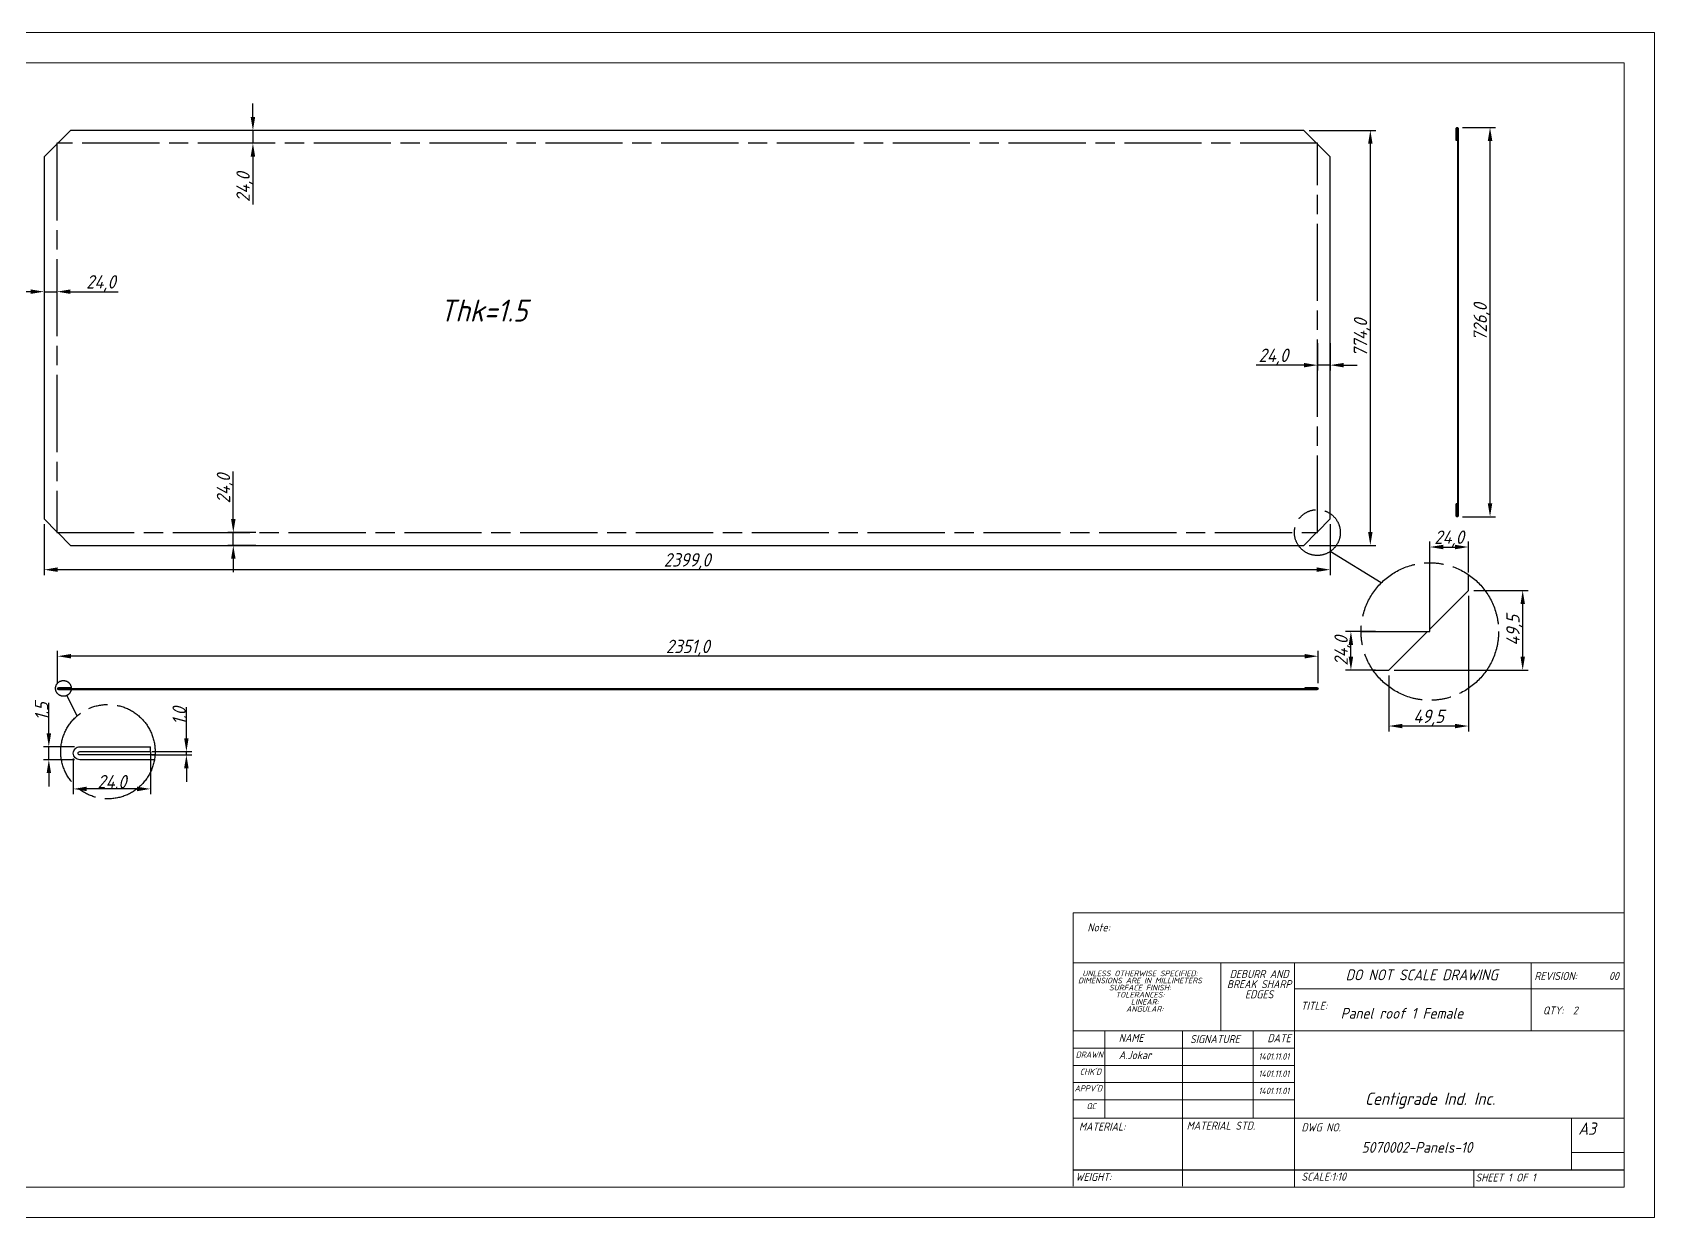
# Model space of a CAD drawing. Header units: inches. Extents: x 18597 to 101525, y -10106 to 51.
# Drawn here: x 47373 to 50398, y -2365 to -155 of the extents above; entities that cross this region are included whole.
import ezdxf

# ---------------------------------------------------------------- set-up
doc = ezdxf.new("R2010")
doc.units = ezdxf.units.IN
doc.header["$LTSCALE"] = 6
doc.header["$MEASUREMENT"] = 0
doc.linetypes.add('ACAD_ISO08W100', pattern=[36, 24, -3, 6, -3])
doc.linetypes.add('SLD-Solid', pattern=[0])
doc.styles.add('GENISO', font='geniso.shx', dxfattribs={"oblique": 15})
doc.dimstyles.new('Scale', dxfattribs={"dimscale": 10, "dimtxt": 2.5, "dimasz": 2.5, "dimexe": 1, "dimexo": 1, "dimgap": 0.1, "dimtad": 1, "dimdec": 1, "dimzin": 0, "dimtxsty": 'GENISO', "dimcen": 2.5, "dimclrd": 1, "dimclre": 1, "dimclrt": 256, "dimadec": 0, "dimazin": 0, "dimtfac": 1, "dimtdec": 1, "dimtmove": 0, "dimatfit": 3, "dimfxl": 1, "dimtzin": 0, "dimlwd": -1, "dimlwe": -1, "dimarcsym": 0})
doc.dimstyles.new('Scale 3', dxfattribs={"dimscale": 10, "dimtxt": 2.5, "dimasz": 2.5, "dimexe": 1, "dimexo": 1, "dimgap": 0.1, "dimtad": 1, "dimdec": 1, "dimlfac": 0.333333, "dimzin": 0, "dimtxsty": 'GENISO', "dimcen": 2.5, "dimclrd": 1, "dimclre": 1, "dimclrt": 256, "dimadec": 0, "dimazin": 0, "dimtfac": 1, "dimtdec": 1, "dimtmove": 0, "dimatfit": 3, "dimfxl": 1, "dimtzin": 0, "dimlwd": -1, "dimlwe": -1, "dimarcsym": 0})

# ---------------------------------------------------------------- blocks, each defined once
blk = doc.blocks.new('*D173')
at = {"color": 1, "transparency": 16777216}
for p, q in [((47747.4, -1062.2), (47747.4, -973.3)), ((47789.5, -1087.2), (47737.4, -1087.2)), ((47747.4, -1111.2), (47747.4, -1087.2)), ((47789.5, -1111.2), (47737.4, -1111.2)), ((47747.4, -1136.2), (47747.4, -1161.2))]:
    blk.add_line(p, q, dxfattribs=at)
for points in [[(47743.3, -1062.2), (47751.6, -1062.2), (47747.4, -1087.2)], [(47743.3, -1136.2), (47751.6, -1136.2), (47747.4, -1111.2)]]:
    blk.add_solid(points, dxfattribs=at)
at = {"layer": 'Defpoints', "color": 0, "transparency": 16777216}
for p in [(47747.4, -1087.2), (47799.5, -1087.2), (47799.5, -1111.2)]:
    blk.add_point(p, dxfattribs=at)
at = {"transparency": 16777216, "insert": (47732, -1005.3), "char_height": 25, "attachment_point": 5, "rotation": 90, "style": 'GENISO'}
blk.add_mtext('24,0', dxfattribs=at)
blk = doc.blocks.new('*D174')
at = {"color": 1, "transparency": 16777216}
for p, q in [((47784, -312.2), (47784, -287.2)), ((47802.8, -337.2), (47774, -337.2)), ((47802.8, -361.2), (47774, -361.2)), ((47784, -337.2), (47784, -361.2)), ((47784, -386.2), (47784, -475.2))]:
    blk.add_line(p, q, dxfattribs=at)
for points in [[(47779.8, -312.2), (47788.2, -312.2), (47784, -337.2)], [(47779.8, -386.2), (47788.2, -386.2), (47784, -361.2)]]:
    blk.add_solid(points, dxfattribs=at)
at = {"layer": 'Defpoints', "color": 0, "transparency": 16777216}
for p in [(47784, -361.2), (47812.8, -337.2), (47812.8, -361.2)]:
    blk.add_point(p, dxfattribs=at)
at = {"transparency": 16777216, "insert": (47768.6, -443.2), "char_height": 25, "attachment_point": 5, "rotation": 90, "style": 'GENISO'}
blk.add_mtext('24,0', dxfattribs=at)
blk = doc.blocks.new('*D175')
at = {"color": 1, "transparency": 16777216}
for p, q in [((49769.5, -734.2), (49769.5, -785)), ((49793.5, -734.2), (49793.5, -785)), ((49744.5, -775), (49655.5, -775)), ((49793.5, -775), (49769.5, -775)), ((49818.5, -775), (49843.5, -775))]:
    blk.add_line(p, q, dxfattribs=at)
for points in [[(49744.5, -770.9), (49744.5, -779.2), (49769.5, -775)], [(49818.5, -770.9), (49818.5, -779.2), (49793.5, -775)]]:
    blk.add_solid(points, dxfattribs=at)
at = {"layer": 'Defpoints', "color": 0, "transparency": 16777216}
for p in [(49769.5, -724.2), (49793.5, -724.2), (49769.5, -775)]:
    blk.add_point(p, dxfattribs=at)
at = {"transparency": 16777216, "insert": (49687.5, -759.6), "char_height": 25, "attachment_point": 5, "style": 'GENISO'}
blk.add_mtext('24,0', dxfattribs=at)
blk = doc.blocks.new('*D176')
at = {"color": 1, "transparency": 16777216}
for p, q in [((47394.5, -628.8), (47394.5, -648)), ((47418.5, -628.8), (47418.5, -648)), ((47369.5, -638), (47344.5, -638)), ((47394.5, -638), (47418.5, -638)), ((47443.5, -638), (47532.4, -638))]:
    blk.add_line(p, q, dxfattribs=at)
for points in [[(47369.5, -633.8), (47369.5, -642.1), (47394.5, -638)], [(47443.5, -633.8), (47443.5, -642.1), (47418.5, -638)]]:
    blk.add_solid(points, dxfattribs=at)
at = {"layer": 'Defpoints', "color": 0, "transparency": 16777216}
for p in [(47394.5, -618.8), (47418.5, -618.8), (47418.5, -638)]:
    blk.add_point(p, dxfattribs=at)
at = {"transparency": 16777216, "insert": (47500.5, -622.6), "char_height": 25, "attachment_point": 5, "style": 'GENISO'}
blk.add_mtext('24,0', dxfattribs=at)
blk = doc.blocks.new('*D177')
at = {"color": 1, "transparency": 16777216}
for p, q in [((49754, -337.2), (49878.3, -337.2)), ((49868.3, -1086.2), (49868.3, -362.2)), ((49754, -1111.2), (49878.3, -1111.2))]:
    blk.add_line(p, q, dxfattribs=at)
for points in [[(49864.1, -362.2), (49872.5, -362.2), (49868.3, -337.2)], [(49864.1, -1086.2), (49872.5, -1086.2), (49868.3, -1111.2)]]:
    blk.add_solid(points, dxfattribs=at)
at = {"layer": 'Defpoints', "color": 0, "transparency": 16777216}
for p in [(49744, -337.2), (49868.3, -337.2), (49744, -1111.2)]:
    blk.add_point(p, dxfattribs=at)
at = {"transparency": 16777216, "insert": (49852.9, -724.2), "char_height": 25, "attachment_point": 5, "rotation": 90, "style": 'GENISO'}
blk.add_mtext('774,0', dxfattribs=at)
blk = doc.blocks.new('*D178')
at = {"color": 1, "transparency": 16777216}
for p, q in [((47394.5, -1071.7), (47394.5, -1166.5)), ((49793.5, -1071.7), (49793.5, -1166.5)), ((49768.5, -1156.5), (47419.5, -1156.5))]:
    blk.add_line(p, q, dxfattribs=at)
for points in [[(47419.5, -1152.3), (47419.5, -1160.6), (47394.5, -1156.5)], [(49768.5, -1152.3), (49768.5, -1160.6), (49793.5, -1156.5)]]:
    blk.add_solid(points, dxfattribs=at)
at = {"layer": 'Defpoints', "color": 0, "transparency": 16777216}
for p in [(47394.5, -1061.7), (49793.5, -1061.7), (47394.5, -1156.5)]:
    blk.add_point(p, dxfattribs=at)
at = {"transparency": 16777216, "insert": (48594, -1141.1), "char_height": 25, "attachment_point": 5, "style": 'GENISO'}
blk.add_mtext('2399,0', dxfattribs=at)
blk = doc.blocks.new('*D179')
at = {"color": 1, "transparency": 16777216}
for p, q in [((50061.3, -1195.4), (50162.5, -1195.4)), ((50152.5, -1318.9), (50152.5, -1220.4)), ((49912.8, -1343.9), (50162.5, -1343.9))]:
    blk.add_line(p, q, dxfattribs=at)
for points in [[(50148.4, -1220.4), (50156.7, -1220.4), (50152.5, -1195.4)], [(50148.4, -1318.9), (50156.7, -1318.9), (50152.5, -1343.9)]]:
    blk.add_solid(points, dxfattribs=at)
at = {"layer": 'Defpoints', "color": 0, "transparency": 16777216}
for p in [(50051.3, -1195.4), (50152.5, -1195.4), (49902.8, -1343.9)]:
    blk.add_point(p, dxfattribs=at)
at = {"transparency": 16777216, "insert": (50137.2, -1269.6), "char_height": 25, "attachment_point": 5, "rotation": 90, "style": 'GENISO'}
blk.add_mtext('49,5', dxfattribs=at)
blk = doc.blocks.new('*D180')
at = {"color": 1, "transparency": 16777216}
for p, q in [((50051.3, -1205.4), (50051.3, -1458.1)), ((49902.8, -1353.9), (49902.8, -1458.1)), ((50026.3, -1448.1), (49927.8, -1448.1))]:
    blk.add_line(p, q, dxfattribs=at)
for points in [[(49927.8, -1444), (49927.8, -1452.3), (49902.8, -1448.1)], [(50026.3, -1444), (50026.3, -1452.3), (50051.3, -1448.1)]]:
    blk.add_solid(points, dxfattribs=at)
at = {"layer": 'Defpoints', "color": 0, "transparency": 16777216}
for p in [(50051.3, -1195.4), (49902.8, -1343.9), (49902.8, -1448.1)]:
    blk.add_point(p, dxfattribs=at)
at = {"transparency": 16777216, "insert": (49977.1, -1432.8), "char_height": 25, "attachment_point": 5, "style": 'GENISO'}
blk.add_mtext('49,5', dxfattribs=at)
blk = doc.blocks.new('*D181')
at = {"color": 1, "transparency": 16777216}
for p, q in [((49979.3, -1162), (49979.3, -1104.2)), ((50004.3, -1114.2), (50026.3, -1114.2)), ((50051.3, -1162), (50051.3, -1104.2))]:
    blk.add_line(p, q, dxfattribs=at)
for points in [[(50004.3, -1110.1), (50004.3, -1118.4), (49979.3, -1114.2)], [(50026.3, -1110.1), (50026.3, -1118.4), (50051.3, -1114.2)]]:
    blk.add_solid(points, dxfattribs=at)
at = {"layer": 'Defpoints', "color": 0, "transparency": 16777216}
for p in [(50051.3, -1114.2), (49979.3, -1172), (50051.3, -1172)]:
    blk.add_point(p, dxfattribs=at)
at = {"transparency": 16777216, "insert": (50015.3, -1098.8), "char_height": 25, "attachment_point": 5, "style": 'GENISO'}
blk.add_mtext('24,0', dxfattribs=at)
blk = doc.blocks.new('*D182')
at = {"color": 1, "transparency": 16777216}
for p, q in [((49878, -1271.9), (49822.1, -1271.9)), ((49832.1, -1318.9), (49832.1, -1296.9)), ((49878, -1343.9), (49822.1, -1343.9))]:
    blk.add_line(p, q, dxfattribs=at)
for points in [[(49827.9, -1296.9), (49836.2, -1296.9), (49832.1, -1271.9)], [(49827.9, -1318.9), (49836.2, -1318.9), (49832.1, -1343.9)]]:
    blk.add_solid(points, dxfattribs=at)
at = {"layer": 'Defpoints', "color": 0, "transparency": 16777216}
for p in [(49832.1, -1271.9), (49888, -1271.9), (49888, -1343.9)]:
    blk.add_point(p, dxfattribs=at)
at = {"transparency": 16777216, "insert": (49816.7, -1307.9), "char_height": 25, "attachment_point": 5, "rotation": 90, "style": 'GENISO'}
blk.add_mtext('24,0', dxfattribs=at)
blk = doc.blocks.new('*D183')
at = {"color": 1, "transparency": 16777216}
for p, q in [((47659.9, -1470.9), (47659.9, -1412.8)), ((47595.5, -1495.9), (47669.9, -1495.9)), ((47595.5, -1501.9), (47669.9, -1501.9)), ((47659.9, -1501.9), (47659.9, -1495.9)), ((47659.9, -1526.9), (47659.9, -1551.9))]:
    blk.add_line(p, q, dxfattribs=at)
for points in [[(47655.7, -1470.9), (47664, -1470.9), (47659.9, -1495.9)], [(47655.7, -1526.9), (47664, -1526.9), (47659.9, -1501.9)]]:
    blk.add_solid(points, dxfattribs=at)
at = {"layer": 'Defpoints', "color": 0, "transparency": 16777216}
for p in [(47585.5, -1495.9), (47585.5, -1501.9), (47659.9, -1495.9)]:
    blk.add_point(p, dxfattribs=at)
at = {"transparency": 16777216, "insert": (47646.4, -1429.4), "char_height": 25, "attachment_point": 5, "rotation": 90, "style": 'GENISO'}
blk.add_mtext('1.0', dxfattribs=at)
blk = doc.blocks.new('*D184')
at = {"color": 1, "transparency": 16777216}
for p, q in [((47449, -1508.9), (47449, -1575.4)), ((47593, -1496.9), (47593, -1575.4)), ((47568, -1565.4), (47474, -1565.4))]:
    blk.add_line(p, q, dxfattribs=at)
for points in [[(47474, -1561.2), (47474, -1569.6), (47449, -1565.4)], [(47568, -1561.2), (47568, -1569.6), (47593, -1565.4)]]:
    blk.add_solid(points, dxfattribs=at)
at = {"layer": 'Defpoints', "color": 0, "transparency": 16777216}
for p in [(47449, -1498.9), (47593, -1486.9), (47449, -1565.4)]:
    blk.add_point(p, dxfattribs=at)
at = {"transparency": 16777216, "insert": (47521, -1551.9), "char_height": 25, "attachment_point": 5, "style": 'GENISO'}
blk.add_mtext('24.0', dxfattribs=at)
blk = doc.blocks.new('*D185')
at = {"color": 1, "transparency": 16777216}
for p, q in [((47403.3, -1461.9), (47403.3, -1404.8)), ((47451, -1486.9), (47393.3, -1486.9)), ((47451, -1510.9), (47393.3, -1510.9)), ((47403.3, -1510.9), (47403.3, -1486.9)), ((47403.3, -1535.9), (47403.3, -1560.9))]:
    blk.add_line(p, q, dxfattribs=at)
for points in [[(47399.2, -1461.9), (47407.5, -1461.9), (47403.3, -1486.9)], [(47399.2, -1535.9), (47407.5, -1535.9), (47403.3, -1510.9)]]:
    blk.add_solid(points, dxfattribs=at)
at = {"layer": 'Defpoints', "color": 0, "transparency": 16777216}
for p in [(47403.3, -1486.9), (47461, -1486.9), (47461, -1510.9)]:
    blk.add_point(p, dxfattribs=at)
at = {"transparency": 16777216, "insert": (47389.8, -1420.8), "char_height": 25, "attachment_point": 5, "rotation": 90, "style": 'GENISO'}
blk.add_mtext('1.5', dxfattribs=at)
blk = doc.blocks.new('*D216')
at = {"color": 1, "transparency": 16777216}
for p, q in [((50040.4, -331.8), (50101.6, -331.8)), ((50091.6, -1032.8), (50091.6, -356.8)), ((50040.4, -1057.8), (50101.6, -1057.8))]:
    blk.add_line(p, q, dxfattribs=at)
for points in [[(50087.4, -356.8), (50095.8, -356.8), (50091.6, -331.8)], [(50087.4, -1032.8), (50095.8, -1032.8), (50091.6, -1057.8)]]:
    blk.add_solid(points, dxfattribs=at)
at = {"layer": 'Defpoints', "color": 0, "transparency": 16777216}
for p in [(50030.4, -331.8), (50091.6, -331.8), (50030.4, -1057.8)]:
    blk.add_point(p, dxfattribs=at)
at = {"transparency": 16777216, "insert": (50076.2, -694.8), "char_height": 25, "attachment_point": 5, "rotation": 90, "style": 'GENISO'}
blk.add_mtext('726,0', dxfattribs=at)
blk = doc.blocks.new('*D217')
at = {"color": 1, "transparency": 16777216}
for p, q in [((47419.7, -1368.4), (47419.7, -1307.9)), ((49745.7, -1317.9), (47444.7, -1317.9)), ((49770.7, -1368.4), (49770.7, -1307.9))]:
    blk.add_line(p, q, dxfattribs=at)
for points in [[(47444.7, -1313.7), (47444.7, -1322.1), (47419.7, -1317.9)], [(49745.7, -1313.7), (49745.7, -1322.1), (49770.7, -1317.9)]]:
    blk.add_solid(points, dxfattribs=at)
at = {"layer": 'Defpoints', "color": 0, "transparency": 16777216}
for p in [(47419.7, -1317.9), (47419.7, -1378.4), (49770.7, -1378.4)]:
    blk.add_point(p, dxfattribs=at)
at = {"transparency": 16777216, "insert": (48595.2, -1302.5), "char_height": 25, "attachment_point": 5, "style": 'GENISO'}
blk.add_mtext('2351,0', dxfattribs=at)

msp = doc.modelspace()

# ---------------------------------------------------------------- linework, layer by layer
for p, q in [((47418.47, -362.75), (47394.47, -386.75)), ((47419.97, -361.25), (47443.97, -337.25)), ((49767.97, -361.25), (49743.97, -337.25)), ((49769.47, -362.75), (49793.47, -386.75)), ((50029.86, -355.8), (50028.36, -355.8)), ((50029.86, -1033.8), (50028.36, -1033.8)), ((47418.47, -1085.75), (47394.47, -1061.75)), ((47419.97, -1087.25), (47443.97, -1111.25)), ((49767.97, -1087.25), (49743.97, -1111.25)), ((49769.47, -1085.75), (49793.47, -1061.75)), ((49979.3, -1267.35), (50051.3, -1195.35)), ((49974.8, -1271.85), (49902.8, -1343.85)), ((47443.74, -1377.9), (47443.74, -1376.4)), ((49746.74, -1377.9), (49746.74, -1376.4)), ((47593.01, -1495.87), (47593.01, -1486.87)), ((49313.77, -2275.86), (50341.69, -2275.86))]:
    msp.add_line(p, q)
at = {"linetype": 'ACAD_ISO08W100'}
for p, q in [((49888.65, -1181.15), (49793.47, -1122.62)), ((47456.61, -1430.08), (47437.06, -1391.02))]:
    msp.add_line(p, q, dxfattribs=at)
at = {"color": 7, "linetype": 'SLD-Solid', "lineweight": 0}
for p, q in [((49313.77, -1796.36), (50341.69, -1796.36)), ((49313.77, -1796.36), (49313.77, -1889.82)), ((49313.77, -1889.82), (50341.69, -1889.82)), ((49313.77, -1889.82), (49313.77, -2306.14)), ((49589.29, -1889.82), (49589.29, -2016.61)), ((49727.06, -1889.82), (49727.06, -2308.03)), ((50168.28, -2016.61), (50168.28, -1889.82)), ((50341.69, -1938.07), (49727.06, -1938.07)), ((50341.69, -2016.61), (49313.77, -2016.61)), ((49372.81, -2016.61), (49372.81, -2179.35)), ((49518.07, -2016.61), (49518.07, -2306.14)), ((49649.84, -2016.61), (49649.84, -2179.35)), ((49727.06, -2306.14), (49727.06, -2016.61)), ((49727.06, -2048.78), (49313.77, -2048.78)), ((49727.06, -2080.95), (49313.77, -2080.95)), ((49727.06, -2113.12), (49313.77, -2113.12)), ((49727.06, -2145.29), (49313.77, -2145.29)), ((49392.49, -2179.35), (49313.77, -2179.35)), ((49392.49, -2179.35), (50341.69, -2179.35)), ((50243.29, -2275.86), (50243.29, -2179.35)), ((50341.69, -2243.69), (50243.29, -2243.69)), ((50061.62, -2308.03), (50061.62, -2275.86))]:
    msp.add_line(p, q, dxfattribs=at)
for points in [[(47257.16, -154.53), (50398.46, -154.53), (50398.46, -2364.8), (47257.16, -2364.8)], [(47313.93, -211.3), (50341.69, -211.3), (50341.69, -2308.03), (47313.93, -2308.03)]]:
    msp.add_lwpolyline(points, close=True, dxfattribs=at)
for points in [[(50028.36, -355.8), (50028.36, -333.8, -0.4142136), (50030.36, -331.8), (50030.36, -331.8, -0.4142136), (50032.36, -333.8), (50032.36, -1055.8, -0.4142136), (50030.36, -1057.8), (50030.36, -1057.8, -0.4142136), (50028.36, -1055.8), (50028.36, -1033.8)], [(50029.11, -355.8), (50029.11, -333.8, -0.4142136), (50030.36, -332.55, -0.4142136), (50031.61, -333.8), (50031.61, -1055.8, -0.4142136), (50030.36, -1057.05, -0.4142136), (50029.11, -1055.8), (50029.11, -1033.8)], [(50029.86, -355.8), (50029.86, -333.8, -0.4142136), (50030.36, -333.3, -0.4142136), (50030.86, -333.8), (50030.86, -1055.8, -0.4142136), (50030.36, -1056.3, -0.4142136), (50029.86, -1055.8), (50029.86, -1033.8)], [(49746.74, -1376.4), (49768.74, -1376.4, -0.4142136), (49770.74, -1378.4), (49770.74, -1378.4, -0.4142136), (49768.74, -1380.4), (47421.74, -1380.4, -0.4142136), (47419.74, -1378.4), (47419.74, -1378.4, -0.4142136), (47421.74, -1376.4), (47443.74, -1376.4)], [(49746.74, -1377.9), (49768.74, -1377.9, -0.4142136), (49769.24, -1378.4, -0.4142136), (49768.74, -1378.9), (47421.74, -1378.9, -0.4142136), (47421.24, -1378.4, -0.4142136), (47421.74, -1377.9), (47443.74, -1377.9)], [(47600.25, -1510.87), (47461.01, -1510.87, -0.4142136), (47449.01, -1498.87), (47449.01, -1498.87, -0.4142136), (47461.01, -1486.87), (47593.01, -1486.87)], [(47601.33, -1501.87), (47461.01, -1501.87, -0.4142136), (47458.01, -1498.87, -0.4142136), (47461.01, -1495.87), (47593.01, -1495.87)]]:
    msp.add_lwpolyline(points, format="xyb")
at = {"linetype": 'ACAD_ISO08W100'}
msp.add_lwpolyline([(49769.47, -361.25), (47418.47, -361.25), (47418.47, -1087.25), (49769.47, -1087.25)], close=True, dxfattribs=at)
for points in [[(49743.97, -337.25), (47443.97, -337.25)], [(47394.47, -386.75), (47394.47, -1061.75)], [(49793.47, -1061.75), (49793.47, -386.75)], [(47443.97, -1111.25), (49743.97, -1111.25)], [(50051.3, -1195.35), (50051.3, -1165.73)], [(49873.19, -1343.85), (49902.8, -1343.85)]]:
    msp.add_lwpolyline(points)
msp.add_lwpolyline([(49851.07, -1271.85), (49979.3, -1271.85), (49979.3, -1143.61)], dxfattribs=at)
for centre, radius in [((49769.47, -1087.25), 42.75), ((49979.3, -1271.85), 128.24), ((47430.49, -1377.9), 14.67), ((47513.52, -1495.87), 88.01)]:
    msp.add_circle(centre, radius, dxfattribs=at)

# ---------------------------------------------------------------- texts
at = {"style": 'GENISO', "oblique": 15}
msp.add_text('Thk=1.5', height=40.989, dxfattribs=at).set_placement((48132.18, -693.75))
at = {"attachment_point": 5, "style": 'GENISO'}
for s, insert, char_height in [('Note:', (49361.66, -1823.72), 14.924), ('UNLESS OTHERWISE SPECIFIED:', (49438.58, -1909.46), 10.4468), ('DEBURR AND', (49660.87, -1910.6), 14.924), ('DO NOT SCALE DRAWING', (49964.06, -1912.16), 20.0899), ('DIMENSIONS ARE IN MILLIMETERS', (49438.58, -1922.71), 10.4468), ('SURFACE FINISH:', (49438.58, -1935.95), 10.4468), ('BREAK SHARP', (49660.87, -1929.52), 14.9239), ('REVISION:       00', (50253.09, -1914.29), 14.9239), ('TOLERANCES:', (49438.58, -1949.2), 10.4468), ('LINEAR:', (49447.52, -1962.45), 10.447), ('EDGES', (49660.87, -1948.44), 14.924), ('TITLE:', (49763.29, -1969.82), 14.924), ('ANGULAR:', (49447.52, -1975.69), 10.447), ('Panel roof 1 Female', (49927.25, -1983.81), 20.0899), ('QTY:  2', (50222.64, -1978.62), 14.924), ('NAME', (49422.18, -2029.84), 14.924), ('SIGNATURE', (49578.43, -2031.97), 14.924), ('DATE', (49698.11, -2030.31), 14.924), ('DRAWN', (49344.1, -2061), 11.48), ('A.Jokar', (49429.49, -2061.78), 14.924), ("CHK'D", (49346.34, -2092.97), 11.48), ('1401.11.01', (49688.46, -2064.31), 11.939), ("APPV'D", (49342.27, -2123.97), 11.48), ('1401.11.01', (49688.46, -2096.48), 11.939), ('1401.11.01', (49688.46, -2128.65), 11.939), ('Centigrade Ind. Inc.', (49979.77, -2146.65), 22.9599), ('QC', (49347.74, -2156.9), 11.48), ('MATERIAL:', (49368.19, -2195.18), 14.924), ('MATERIAL STD.', (49589.42, -2193.49), 14.9239), ('DWG NO.', (49776.44, -2196.61), 14.924), ('A3', (50272.59, -2198.98), 22.96), ('5070002-Panels-10', (49955.3, -2233.98), 20.0899), ('WEIGHT:', (49351.78, -2288.91), 14.924), ('SCALE:1:10', (49781.39, -2288.56), 14.924), ('SHEET 1 OF 1', (50120.53, -2290.15), 14.9239)]:
    msp.add_mtext(s, dxfattribs=dict(at, insert=insert, char_height=char_height))

# ---------------------------------------------------------------- dimensions: what is measured, and where the dimension line sits
for base, p1, p2, dimstyle, picture, middle in [((47784, -361.25), (47812.84, -337.25), (47812.84, -361.25), 'Scale', '*D174', (47768.62, -443.23)), ((50091.61, -331.8), (50030.36, -1057.8), (50030.36, -331.8), 'Scale', '*D216', (50076.23, -694.8)), ((49868.3, -337.25), (49743.97, -1111.25), (49743.97, -337.25), 'Scale', '*D177', (49852.92, -724.25)), ((47747.42, -1087.25), (47799.47, -1111.25), (47799.47, -1087.25), 'Scale', '*D173', (47732.04, -1005.26)), ((50152.54, -1195.35), (49902.8, -1343.85), (50051.3, -1195.35), 'Scale 3', '*D179', (50137.17, -1269.6)), ((49832.07, -1271.85), (49888, -1343.85), (49888, -1271.85), 'Scale 3', '*D182', (49816.69, -1307.85))]:
    dim = msp.add_linear_dim(base=base, p1=p1, p2=p2, angle=90, dimstyle=dimstyle)
    dim.commit()
    dim.dimension.update_dxf_attribs({"geometry": picture, "text_midpoint": middle})
for base, p1, p2, dimstyle, picture, middle in [((47418.47, -637.96), (47394.47, -618.83), (47418.47, -618.83), 'Scale', '*D176', (47500.45, -622.58)), ((49769.47, -775.02), (49793.47, -724.25), (49769.47, -724.25), 'Scale', '*D175', (49687.49, -759.65)), ((47394.47, -1156.46), (49793.47, -1061.75), (47394.47, -1061.75), 'Scale', '*D178', (48593.97, -1141.09)), ((50051.3, -1114.22), (49979.3, -1171.99), (50051.3, -1171.99), 'Scale 3', '*D181', (50015.3, -1098.85)), ((49902.8, -1448.14), (50051.3, -1195.35), (49902.8, -1343.85), 'Scale 3', '*D180', (49977.05, -1432.77)), ((47419.74, -1317.89), (49770.74, -1378.4), (47419.74, -1378.4), 'Scale', '*D217', (48595.24, -1302.51))]:
    dim = msp.add_linear_dim(base=base, p1=p1, p2=p2, dimstyle=dimstyle)
    dim.commit()
    dim.dimension.update_dxf_attribs({"geometry": picture, "text_midpoint": middle})
for base, p1, p2, text, picture, middle in [((47403.35, -1486.87), (47461.01, -1510.87), (47461.01, -1486.87), '1.5', '*D185', (47389.85, -1420.83)), ((47659.87, -1495.87), (47585.5, -1501.87), (47585.5, -1495.87), '1.0', '*D183', (47646.37, -1429.36))]:
    dim = msp.add_linear_dim(base=base, p1=p1, p2=p2, angle=90, text=text, dimstyle='Scale 3')
    dim.commit()
    dim.dimension.update_dxf_attribs({"geometry": picture, "text_midpoint": middle})
dim = msp.add_linear_dim(base=(47449.01, -1565.39), p1=(47593.01, -1486.87), p2=(47449.01, -1498.87), text='24.0', dimstyle='Scale 3')
dim.commit()
dim.dimension.update_dxf_attribs({"geometry": '*D184', "text_midpoint": (47521.01, -1551.89)})

doc.saveas('drawing.dxf')
